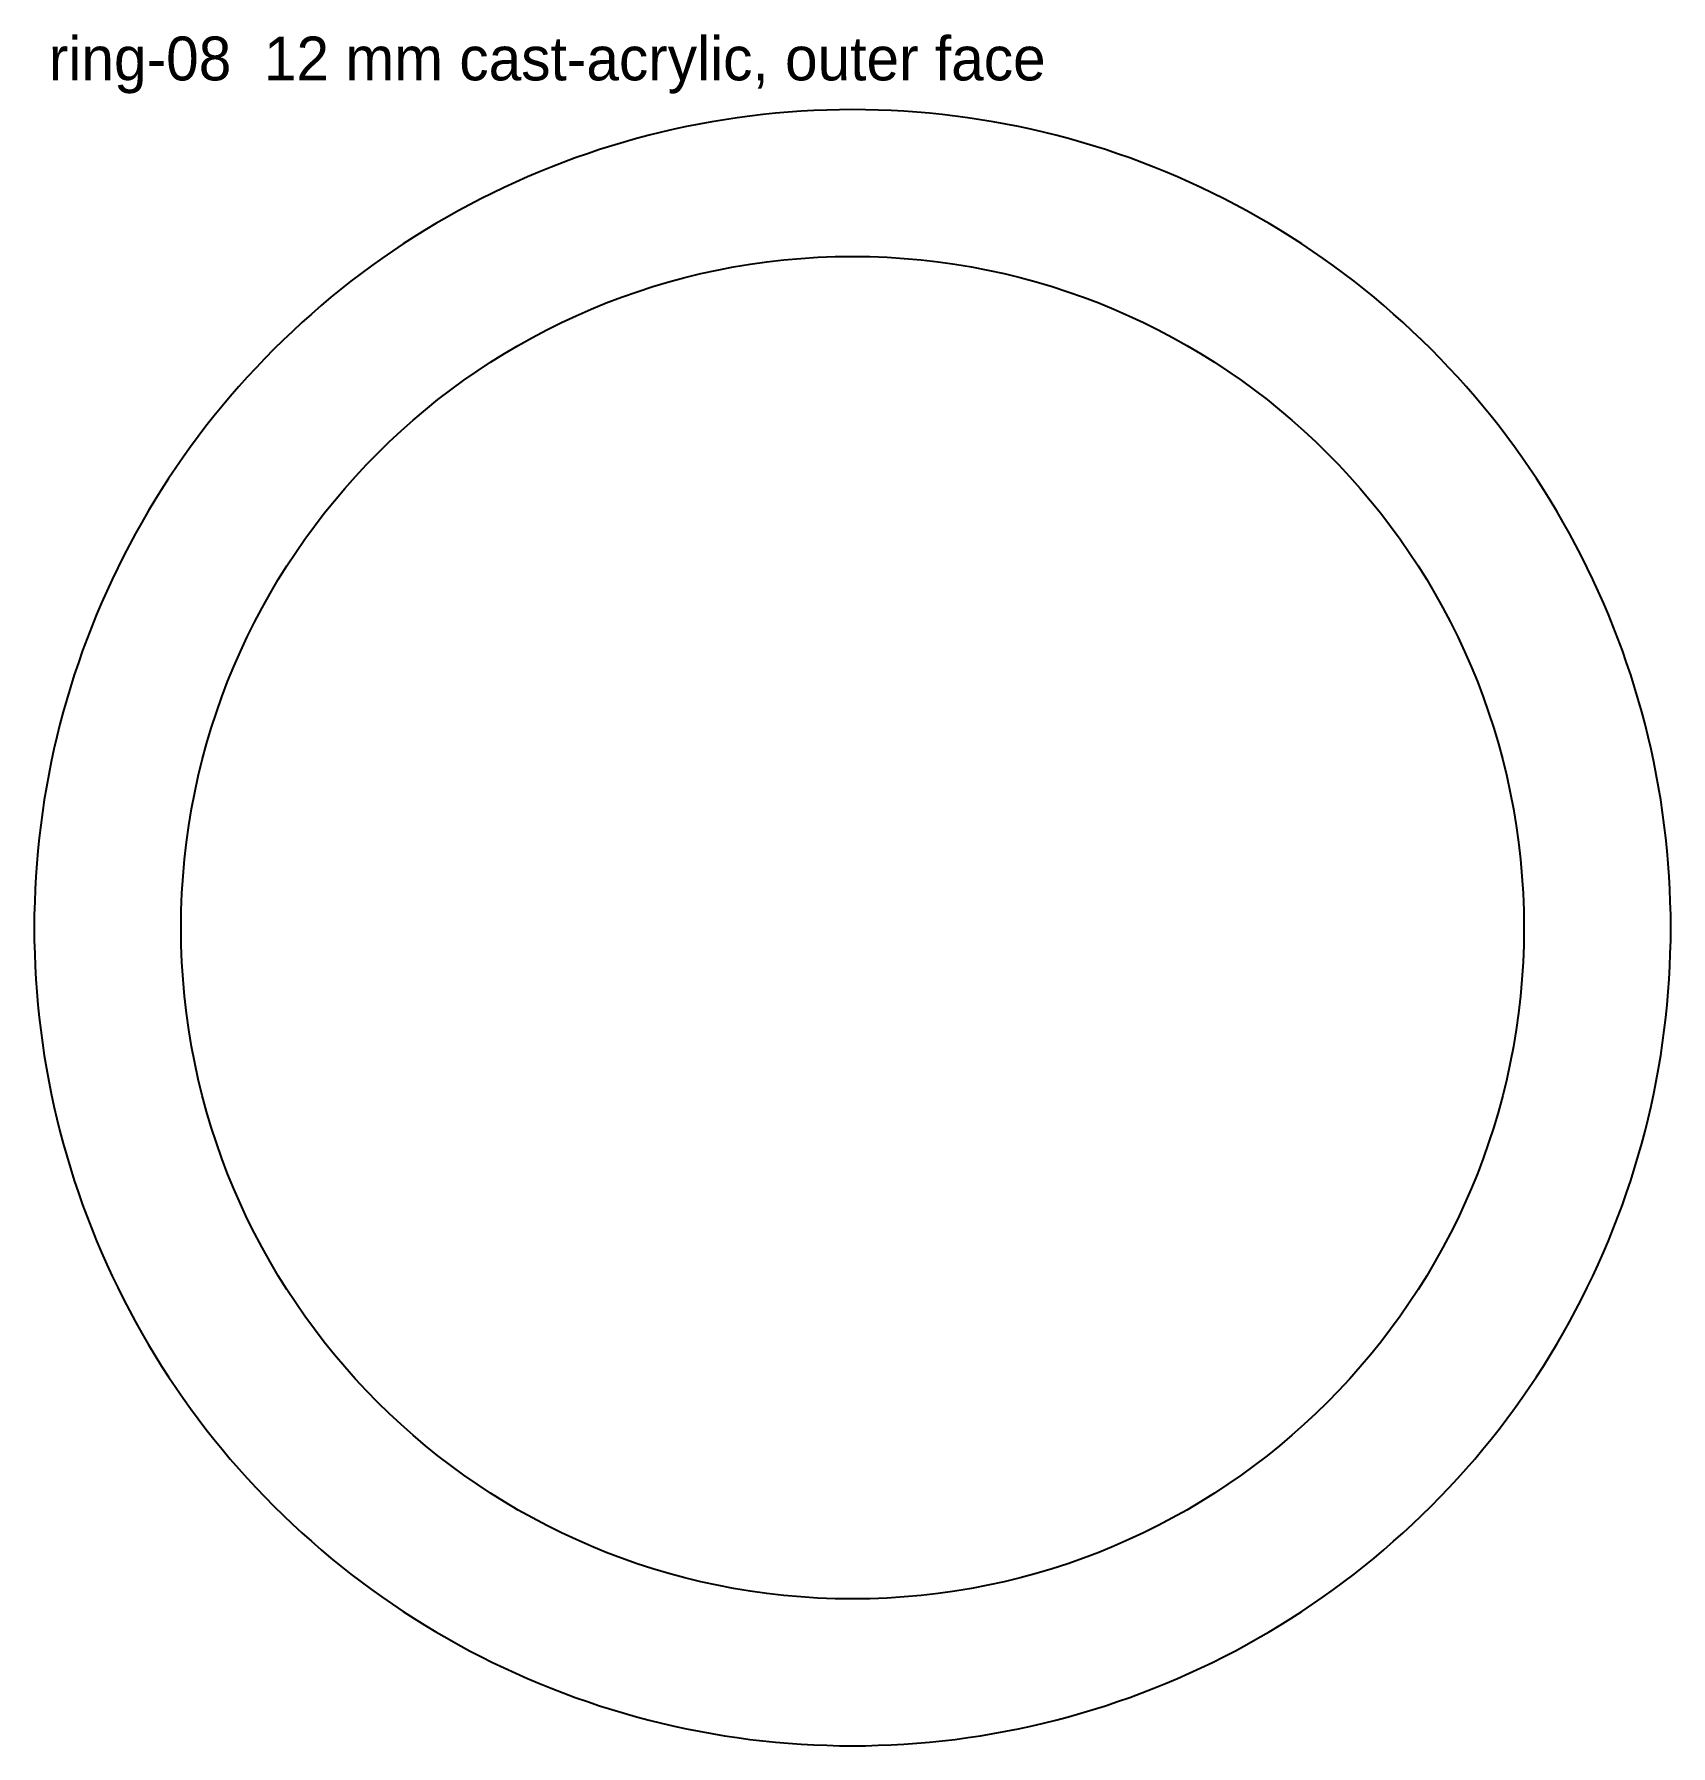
# Model space of a CAD drawing. Header units: millimetres. Extents: x 0 to 224, y 0 to 234.
import ezdxf

# ---------------------------------------------------------------- set-up
doc = ezdxf.new("R2010")
doc.units = ezdxf.units.MM
for name, color, linetype in [('CUT_INSIDE', 5, 'Continuous'), ('CUT_OUTSIDE', 1, 'Continuous'), ('NOTES', 7, 'Continuous')]:
    doc.layers.add(name, color=color, linetype=linetype)

msp = doc.modelspace()

# ---------------------------------------------------------------- linework, layer by layer
at = {"layer": 'CUT_INSIDE'}
msp.add_circle((112, 112), 91.9, dxfattribs=at)
at = {"layer": 'CUT_OUTSIDE'}
msp.add_lwpolyline([(224, 112), (223.99, 113.76), (223.94, 115.52), (223.88, 117.28), (223.78, 119.03), (223.65, 120.79), (223.5, 122.54), (223.32, 124.29), (223.12, 126.04), (222.88, 127.78), (222.62, 129.52), (222.33, 131.26), (222.02, 132.99), (221.67, 134.71), (221.3, 136.43), (220.91, 138.15), (220.48, 139.85), (220.03, 141.55), (219.55, 143.25), (219.05, 144.93), (218.52, 146.61), (217.96, 148.28), (217.38, 149.94), (216.77, 151.59), (216.13, 153.23), (215.47, 154.86), (214.79, 156.48), (214.08, 158.09), (213.34, 159.69), (212.58, 161.27), (211.79, 162.85), (210.98, 164.41), (210.15, 165.96), (209.29, 167.49), (208.4, 169.01), (207.5, 170.52), (206.56, 172.01), (205.61, 173.49), (204.63, 174.95), (203.63, 176.4), (202.61, 177.83), (201.56, 179.25), (200.5, 180.65), (199.41, 182.03), (198.3, 183.39), (197.17, 184.74), (196.01, 186.07), (194.84, 187.38), (193.64, 188.67), (192.43, 189.94), (191.2, 191.2), (189.94, 192.43), (188.67, 193.64), (187.38, 194.84), (186.07, 196.01), (184.74, 197.17), (183.39, 198.3), (182.03, 199.41), (180.65, 200.5), (179.25, 201.56), (177.83, 202.61), (176.4, 203.63), (174.95, 204.63), (173.49, 205.61), (172.01, 206.56), (170.52, 207.5), (169.01, 208.4), (167.49, 209.29), (165.96, 210.15), (164.41, 210.98), (162.85, 211.79), (161.27, 212.58), (159.69, 213.34), (158.09, 214.08), (156.48, 214.79), (154.86, 215.47), (153.23, 216.13), (151.59, 216.77), (149.94, 217.38), (148.28, 217.96), (146.61, 218.52), (144.93, 219.05), (143.25, 219.55), (141.55, 220.03), (139.85, 220.48), (138.15, 220.91), (136.43, 221.3), (134.71, 221.67), (132.99, 222.02), (131.26, 222.33), (129.52, 222.62), (127.78, 222.88), (126.04, 223.12), (124.29, 223.32), (122.54, 223.5), (120.79, 223.65), (119.03, 223.78), (117.28, 223.88), (115.52, 223.94), (113.76, 223.99), (112, 224), (110.24, 223.99), (108.48, 223.94), (106.72, 223.88), (104.97, 223.78), (103.21, 223.65), (101.46, 223.5), (99.71, 223.32), (97.96, 223.12), (96.22, 222.88), (94.48, 222.62), (92.74, 222.33), (91.01, 222.02), (89.29, 221.67), (87.57, 221.3), (85.85, 220.91), (84.15, 220.48), (82.45, 220.03), (80.75, 219.55), (79.07, 219.05), (77.39, 218.52), (75.72, 217.96), (74.06, 217.38), (72.41, 216.77), (70.77, 216.13), (69.14, 215.47), (67.52, 214.79), (65.91, 214.08), (64.31, 213.34), (62.73, 212.58), (61.15, 211.79), (59.59, 210.98), (58.04, 210.15), (56.51, 209.29), (54.99, 208.4), (53.48, 207.5), (51.99, 206.56), (50.51, 205.61), (49.05, 204.63), (47.6, 203.63), (46.17, 202.61), (44.75, 201.56), (43.35, 200.5), (41.97, 199.41), (40.61, 198.3), (39.26, 197.17), (37.93, 196.01), (36.62, 194.84), (35.33, 193.64), (34.06, 192.43), (32.8, 191.2), (31.57, 189.94), (30.36, 188.67), (29.16, 187.38), (27.99, 186.07), (26.83, 184.74), (25.7, 183.39), (24.59, 182.03), (23.5, 180.65), (22.44, 179.25), (21.39, 177.83), (20.37, 176.4), (19.37, 174.95), (18.39, 173.49), (17.44, 172.01), (16.5, 170.52), (15.6, 169.01), (14.71, 167.49), (13.85, 165.96), (13.02, 164.41), (12.21, 162.85), (11.42, 161.27), (10.66, 159.69), (9.92, 158.09), (9.21, 156.48), (8.53, 154.86), (7.87, 153.23), (7.23, 151.59), (6.62, 149.94), (6.04, 148.28), (5.48, 146.61), (4.95, 144.93), (4.45, 143.25), (3.97, 141.55), (3.52, 139.85), (3.09, 138.15), (2.7, 136.43), (2.33, 134.71), (1.98, 132.99), (1.67, 131.26), (1.38, 129.52), (1.12, 127.78), (0.88, 126.04), (0.68, 124.29), (0.5, 122.54), (0.35, 120.79), (0.22, 119.03), (0.12, 117.28), (0.06, 115.52), (0.01, 113.76), (0, 112), (0.01, 110.24), (0.06, 108.48), (0.12, 106.72), (0.22, 104.97), (0.35, 103.21), (0.5, 101.46), (0.68, 99.71), (0.88, 97.96), (1.12, 96.22), (1.38, 94.48), (1.67, 92.74), (1.98, 91.01), (2.33, 89.29), (2.7, 87.57), (3.09, 85.85), (3.52, 84.15), (3.97, 82.45), (4.45, 80.75), (4.95, 79.07), (5.48, 77.39), (6.04, 75.72), (6.62, 74.06), (7.23, 72.41), (7.87, 70.77), (8.53, 69.14), (9.21, 67.52), (9.92, 65.91), (10.66, 64.31), (11.42, 62.73), (12.21, 61.15), (13.02, 59.59), (13.85, 58.04), (14.71, 56.51), (15.6, 54.99), (16.5, 53.48), (17.44, 51.99), (18.39, 50.51), (19.37, 49.05), (20.37, 47.6), (21.39, 46.17), (22.44, 44.75), (23.5, 43.35), (24.59, 41.97), (25.7, 40.61), (26.83, 39.26), (27.99, 37.93), (29.16, 36.62), (30.36, 35.33), (31.57, 34.06), (32.8, 32.8), (34.06, 31.57), (35.33, 30.36), (36.62, 29.16), (37.93, 27.99), (39.26, 26.83), (40.61, 25.7), (41.97, 24.59), (43.35, 23.5), (44.75, 22.44), (46.17, 21.39), (47.6, 20.37), (49.05, 19.37), (50.51, 18.39), (51.99, 17.44), (53.48, 16.5), (54.99, 15.6), (56.51, 14.71), (58.04, 13.85), (59.59, 13.02), (61.15, 12.21), (62.73, 11.42), (64.31, 10.66), (65.91, 9.92), (67.52, 9.21), (69.14, 8.53), (70.77, 7.87), (72.41, 7.23), (74.06, 6.62), (75.72, 6.04), (77.39, 5.48), (79.07, 4.95), (80.75, 4.45), (82.45, 3.97), (84.15, 3.52), (85.85, 3.09), (87.57, 2.7), (89.29, 2.33), (91.01, 1.98), (92.74, 1.67), (94.48, 1.38), (96.22, 1.12), (97.96, 0.88), (99.71, 0.68), (101.46, 0.5), (103.21, 0.35), (104.97, 0.22), (106.72, 0.12), (108.48, 0.06), (110.24, 0.01), (112, 0), (113.76, 0.01), (115.52, 0.06), (117.28, 0.12), (119.03, 0.22), (120.79, 0.35), (122.54, 0.5), (124.29, 0.68), (126.04, 0.88), (127.78, 1.12), (129.52, 1.38), (131.26, 1.67), (132.99, 1.98), (134.71, 2.33), (136.43, 2.7), (138.15, 3.09), (139.85, 3.52), (141.55, 3.97), (143.25, 4.45), (144.93, 4.95), (146.61, 5.48), (148.28, 6.04), (149.94, 6.62), (151.59, 7.23), (153.23, 7.87), (154.86, 8.53), (156.48, 9.21), (158.09, 9.92), (159.69, 10.66), (161.27, 11.42), (162.85, 12.21), (164.41, 13.02), (165.96, 13.85), (167.49, 14.71), (169.01, 15.6), (170.52, 16.5), (172.01, 17.44), (173.49, 18.39), (174.95, 19.37), (176.4, 20.37), (177.83, 21.39), (179.25, 22.44), (180.65, 23.5), (182.03, 24.59), (183.39, 25.7), (184.74, 26.83), (186.07, 27.99), (187.38, 29.16), (188.67, 30.36), (189.94, 31.57), (191.2, 32.8), (192.43, 34.06), (193.64, 35.33), (194.84, 36.62), (196.01, 37.93), (197.17, 39.26), (198.3, 40.61), (199.41, 41.97), (200.5, 43.35), (201.56, 44.75), (202.61, 46.17), (203.63, 47.6), (204.63, 49.05), (205.61, 50.51), (206.56, 51.99), (207.5, 53.48), (208.4, 54.99), (209.29, 56.51), (210.15, 58.04), (210.98, 59.59), (211.79, 61.15), (212.58, 62.73), (213.34, 64.31), (214.08, 65.91), (214.79, 67.52), (215.47, 69.14), (216.13, 70.77), (216.77, 72.41), (217.38, 74.06), (217.96, 75.72), (218.52, 77.39), (219.05, 79.07), (219.55, 80.75), (220.03, 82.45), (220.48, 84.15), (220.91, 85.85), (221.3, 87.57), (221.67, 89.29), (222.02, 91.01), (222.33, 92.74), (222.62, 94.48), (222.88, 96.22), (223.12, 97.96), (223.32, 99.71), (223.5, 101.46), (223.65, 103.21), (223.78, 104.97), (223.88, 106.72), (223.94, 108.48), (223.99, 110.24), (224, 112)], close=True, dxfattribs=at)

# ---------------------------------------------------------------- texts
at = {"layer": 'NOTES'}
msp.add_text('ring-08  12 mm cast-acrylic, outer face', height=6, dxfattribs=at).set_placement((2, 228))

doc.saveas('drawing.dxf')
